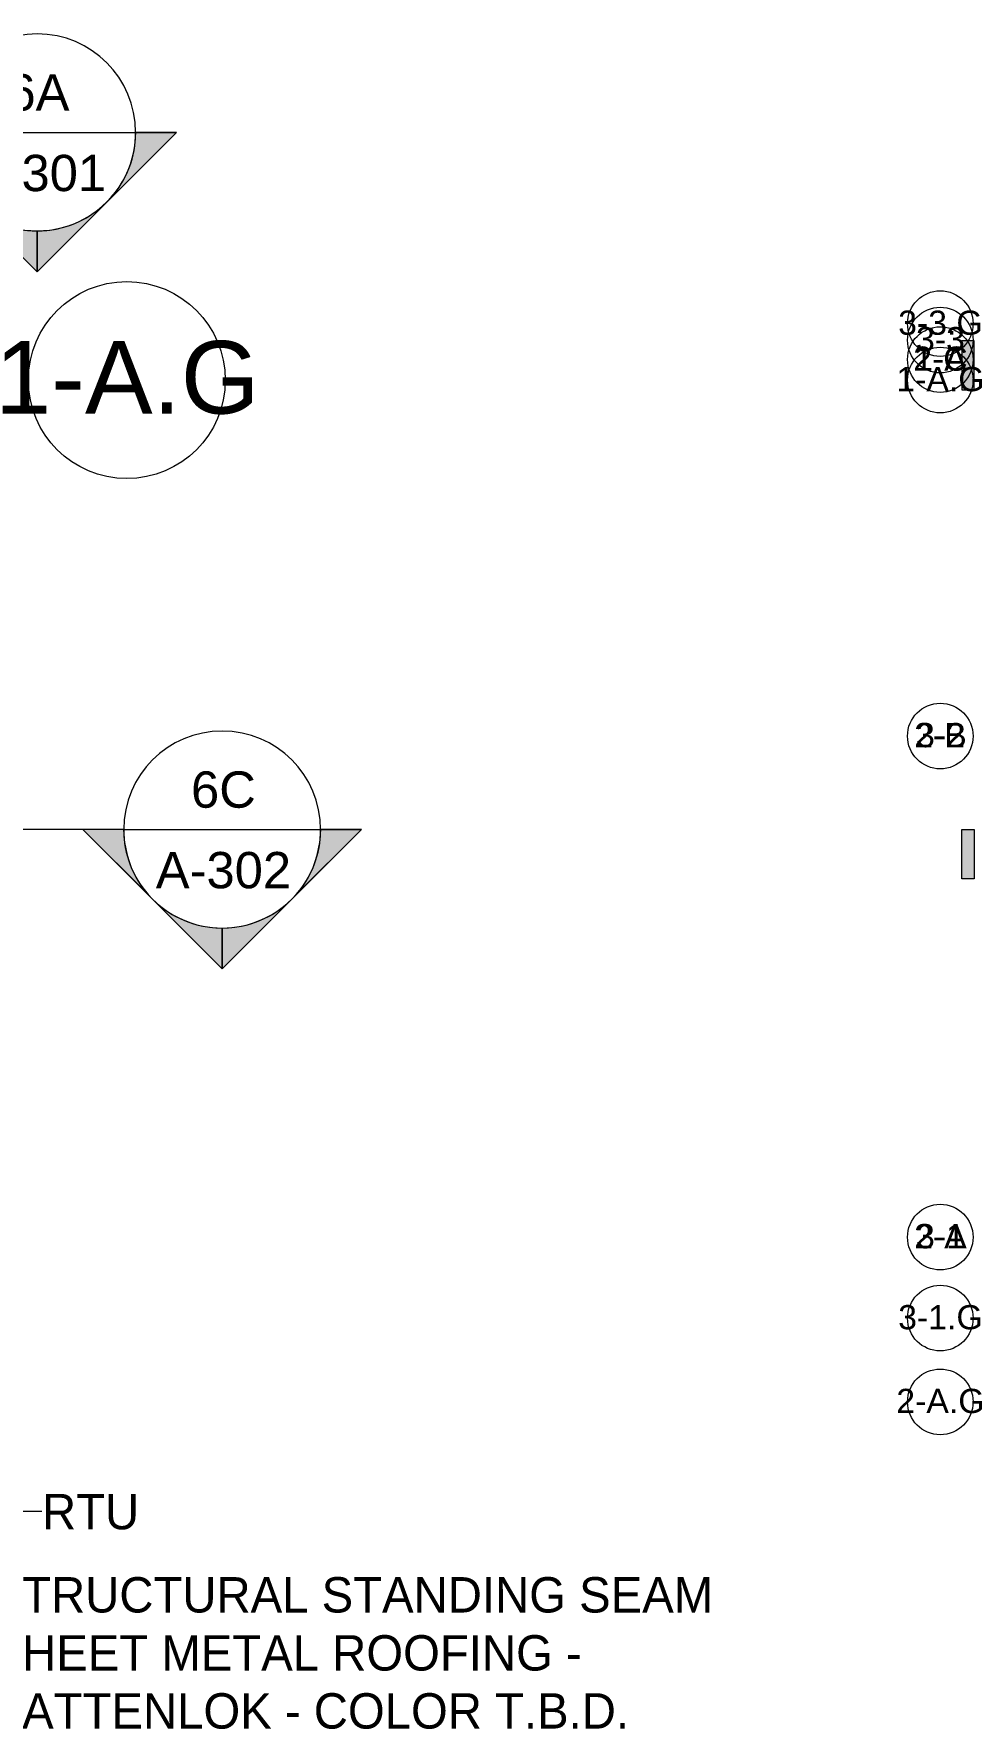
# Model space of a CAD drawing. Header units: inches. Extents: x 21314 to 29196, y -23522 to -20467.
# Drawn here: x 26560 to 27018, y -23027 to -22201 of the extents above; entities that cross this region are included whole.
import ezdxf

# ---------------------------------------------------------------- set-up
doc = ezdxf.new("R2010")
doc.units = ezdxf.units.IN
doc.header["$MEASUREMENT"] = 0
for name, color, linetype, lineweight in [('A-ANNO-IDEN', 131, 'Continuous', 9), ('G-ANNO-SYMB', 111, 'Continuous', 9), ('S-GRID-IDEN', 1, 'Continuous', 9)]:
    doc.layers.add(name, color=color, linetype=linetype, lineweight=lineweight)
doc.styles.add('Arial', font='arial.ttf', dxfattribs={"height": 35.407186})
doc.styles.add('Arial_1', font='arial.ttf', dxfattribs={"height": 17.703593})
doc.styles.add('Arial_2', font='arial.ttf', dxfattribs={"height": 11.802395})
doc.styles.add('Century Gothic', font='GOTHIC.TTF', dxfattribs={"height": 17.245342})

# ---------------------------------------------------------------- blocks, each defined once
blk = doc.blocks.new('Section - Secti_6-Roof Low0')
at = {"layer": 'G-ANNO-SYMB'}
h = blk.add_hatch(color=256, dxfattribs=at)
edge = h.paths.add_edge_path(flags=0)
edge.add_line((-0.4268, 0.1768), (-0.25, 0.3536))
edge.add_line((-0.25, 0.3536), (-0.25, 0.25))
edge.add_arc((-0.25, 0), 0.25, 90, 135)
h = blk.add_hatch(color=256, dxfattribs=at)
edge = h.paths.add_edge_path(flags=0)
edge.add_arc((-0.25, 0), 0.25, 45, 90)
edge.add_line((-0.25, 0.25), (-0.25, 0.3536))
edge.add_line((-0.25, 0.3536), (-0.0732, 0.1768))
h = blk.add_hatch(color=256, dxfattribs=at)
edge = h.paths.add_edge_path(flags=0)
edge.add_arc((-0.25, 0), 0.2503, 137.9216, 180)
edge.add_line((-0.5003, 0), (-0.6036, 0))
edge.add_line((-0.6036, 0), (-0.4358, 0.1678))
h = blk.add_hatch(color=256, dxfattribs=at)
edge = h.paths.add_edge_path(flags=0)
edge.add_line((-0.0642, 0.1678), (0.1036, 0))
edge.add_line((0.1036, 0), (0.0003, 0))
edge.add_arc((-0.25, 0), 0.2503, 0, 42.0784)
for p, q in [((-0.25, 0.3536), (-0.6036, 0)), ((-0.25, 0.3536), (-0.4268, 0.1768)), ((-0.25, 0.3536), (0.1036, 0)), ((-0.25, 0.25), (-0.25, 0.3536)), ((-0.0732, 0.1768), (-0.25, 0.3536)), ((-0.25, 0.3536), (-0.25, 0.25)), ((-0.4358, 0.1678), (-0.6036, 0)), ((0.1036, 0), (-0.0642, 0.1678)), ((-0.6036, 0), (-0.5003, 0)), ((0.0003, 0), (0.1036, 0)), ((-0.5, 0), (-0.6036, 0)), ((0, 0), (0.1036, 0))]:
    blk.add_line(p, q, dxfattribs=at)
for radius, start, end in [(0.25, 360, 180), (0.25, 90, 135), (0.25, 45, 90), (0.2503, 137.9216, 180), (0.2503, 0, 42.0784), (0.25, 180, 360)]:
    blk.add_arc((-0.25, 0), radius, start, end, dxfattribs=at)
blk = doc.blocks.new('Grid - Grid Hea_7-Roof Low0')
at = {"layer": 'S-GRID-IDEN'}
blk.add_circle((0, 0), 0.25, dxfattribs=at)
blk = doc.blocks.new('Grid - Grid Hea_ Callout 60')
at = {"layer": 'S-GRID-IDEN'}
blk.add_circle((0, 0), 0.25, dxfattribs=at)
blk = doc.blocks.new('Section - 3_32__ Callout 60')
at = {"layer": 'G-ANNO-SYMB'}
blk.add_hatch(color=256, dxfattribs=at).paths.add_polyline_path([(0, 0.375), (0, 0), (-0.09375, 0), (-0.09375, 0.375)], flags=0)
for p, q in [((0, 0.375), (-0.09375, 0.375)), ((-0.09375, 0.375), (-0.09375, 0)), ((0, 0), (0, 0.375)), ((-0.09375, 0), (0, 0))]:
    blk.add_line(p, q, dxfattribs=at)

msp = doc.modelspace()

# ---------------------------------------------------------------- linework, layer by layer
at = {"layer": 'A-ANNO-IDEN', "color": 153}
msp.add_line((26446.91, -22920.7711), (26563.9511, -22920.8455), dxfattribs=at)
at = {"layer": 'G-ANNO-SYMB'}
for p, q in [((26513.6151, -22248.8331), (26609.6151, -22248.8331)), ((26603.8237, -22588.6303), (21735.7311, -22588.6303)), ((26603.8237, -22588.6303), (26699.8237, -22588.6303))]:
    msp.add_line(p, q, dxfattribs=at)

# ---------------------------------------------------------------- block references
at = {"layer": 'G-ANNO-SYMB', "xscale": 191.9999999999999, "yscale": 191.9999999999999, "zscale": 191.9999999999999, "rotation": 180}
for p in [(26513.6151, -22248.8331), (26603.8237, -22588.6303)]:
    msp.add_blockref('Section - Secti_6-Roof Low0', p, dxfattribs=at)
at = {"layer": 'G-ANNO-SYMB', "xscale": 63.99999999999997, "yscale": 63.99999999999997, "zscale": 63.99999999999997}
msp.add_blockref('Section - 3_32__ Callout 60', (27018.5433, -22374.357), dxfattribs=at)
at = {"layer": 'G-ANNO-SYMB', "extrusion": (0, 0, -1), "xscale": 63.99999999999997, "yscale": 63.99999999999997, "zscale": 63.99999999999997, "rotation": 180}
msp.add_blockref('Section - 3_32__ Callout 60', (-27018.5433, -22588.6303), dxfattribs=at)
at = {"layer": 'S-GRID-IDEN'}
for name, p, xscale, yscale, zscale, rotation in [('Grid - Grid Hea_7-Roof Low0', (26605.3237, -22369.5528), 191.9999999999999, 191.9999999999999, 191.9999999999999, 89.99999999999982), ('Grid - Grid Hea_ Callout 60', (27002.0433, -22342.0528), 63.99999999999997, 63.99999999999997, 63.99999999999997, 90), ('Grid - Grid Hea_ Callout 60', (27002.0433, -22350.0528), 63.99999999999997, 63.99999999999997, 63.99999999999997, 90), ('Grid - Grid Hea_ Callout 60', (27002.0433, -22359.5528), 63.99999999999997, 63.99999999999997, 63.99999999999997, 90), ('Grid - Grid Hea_ Callout 60', (27002.0433, -22359.5528), 63.99999999999997, 63.99999999999997, 63.99999999999997, 89.99999999999982), ('Grid - Grid Hea_ Callout 60', (27002.0433, -22369.5528), 63.99999999999997, 63.99999999999997, 63.99999999999997, 90), ('Grid - Grid Hea_ Callout 60', (27002.0433, -22543.0528), 63.99999999999997, 63.99999999999997, 63.99999999999997, 90), ('Grid - Grid Hea_ Callout 60', (27002.0433, -22543.0528), 63.99999999999997, 63.99999999999997, 63.99999999999997, 89.99999999999982), ('Grid - Grid Hea_ Callout 60', (27002.0433, -22787.3028), 63.99999999999997, 63.99999999999997, 63.99999999999997, 90), ('Grid - Grid Hea_ Callout 60', (27002.0433, -22787.3028), 63.99999999999997, 63.99999999999997, 63.99999999999997, 89.99999999999982), ('Grid - Grid Hea_ Callout 60', (27002.0433, -22826.7742), 63.99999999999997, 63.99999999999997, 63.99999999999997, 90), ('Grid - Grid Hea_ Callout 60', (27002.0433, -22867.5829), 63.99999999999997, 63.99999999999997, 63.99999999999997, 89.99999999999982)]:
    msp.add_blockref(name, p, dxfattribs=dict(at, xscale=xscale, yscale=yscale, zscale=zscale, rotation=rotation))

# ---------------------------------------------------------------- texts
at = {"layer": 'A-ANNO-IDEN', "attachment_point": 1, "line_spacing_factor": 0.984117, "style": 'Century Gothic'}
for s, insert, char_height, width in [('RTU', (26563.9511, -22912.4573), 17.24534, 47.52), ('STRUCTURAL STANDING SEAM\\PSHEET METAL ROOFING -\\PBATTENLOK - COLOR T.B.D.', (26538.8886, -22953.0068), 17.245342, 400.248)]:
    msp.add_mtext(s, dxfattribs=dict(at, insert=insert, char_height=char_height, width=width))
at = {"layer": 'G-ANNO-SYMB', "char_height": 17.70359, "attachment_point": 2, "line_spacing_factor": 0.938532, "style": 'Arial_1'}
for s, insert, width in [('6A', (26562.2299, -22220.4948), 36.072), ('A-301', (26562.2299, -22259.7673), 78.624), ('6C', (26652.4384, -22560.292), 37.584), ('A-302', (26652.4384, -22599.5645), 78.624)]:
    msp.add_mtext(s, dxfattribs=dict(at, insert=insert, width=width))
at = {"layer": 'S-GRID-IDEN', "attachment_point": 2, "line_spacing_factor": 0.938532}
for s, insert, char_height, width, style in [('3-3.G', (27002.1083, -22335.6996), 11.8024, 49.104, 'Arial_2'), ('1-A.G', (26605.5186, -22350.4933), 35.40719, 153.792, 'Arial'), ('3-3', (27002.1083, -22343.6996), 11.8024, 28.368, 'Arial_2'), ('2-C', (27002.1083, -22353.1996), 11.8024, 31.536, 'Arial_2'), ('1-A', (27002.1083, -22353.1996), 11.8024, 30.528, 'Arial_2'), ('1-A.G', (27002.1083, -22363.1996), 11.8024, 51.264, 'Arial_2'), ('2-B', (27002.1083, -22536.6996), 11.8024, 30.528, 'Arial_2'), ('3-2', (27002.1083, -22536.6996), 11.8024, 28.368, 'Arial_2'), ('2-A', (27002.1083, -22780.9496), 11.8024, 30.528, 'Arial_2'), ('3-1', (27002.1083, -22780.9496), 11.8024, 28.368, 'Arial_2'), ('3-1.G', (27002.1083, -22820.421), 11.8024, 49.104, 'Arial_2'), ('2-A.G', (27002.1083, -22861.2297), 11.8024, 51.264, 'Arial_2')]:
    msp.add_mtext(s, dxfattribs=dict(at, insert=insert, char_height=char_height, width=width, style=style))

doc.saveas('drawing.dxf')
